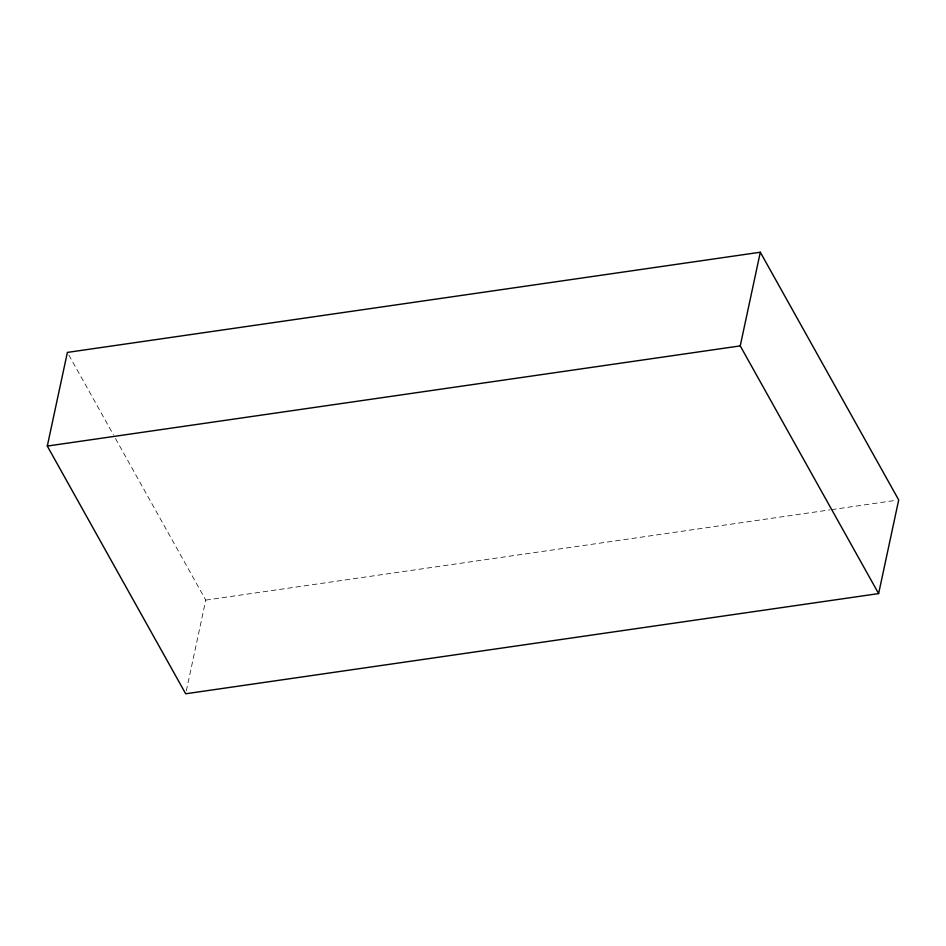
<?xml version="1.0" encoding="UTF-8"?>
<svg xmlns="http://www.w3.org/2000/svg" width="946" height="946" viewBox="0 0 946 946"><rect width="100%" height="100%" fill="white"/><g stroke="black" fill="none" stroke-linecap="round" stroke-linejoin="round"><path stroke-width="0.71" stroke-dasharray="4.73 3.55" d="M186.315 690.887L205.767 600.107L114.23 436.272M205.767 600.107L829.997 509.87M831.451 509.658L895.779 500.351M68.822 354.987L113.508 434.971"/><path stroke-width="1.42" d="M47.3 446.063L67.379 352.409L760.312 252.227L898.7 499.937L878.621 593.591L185.688 693.773L47.3 446.063L740.233 345.893L878.621 593.591M740.233 345.893L760.312 252.227"/></g></svg>
